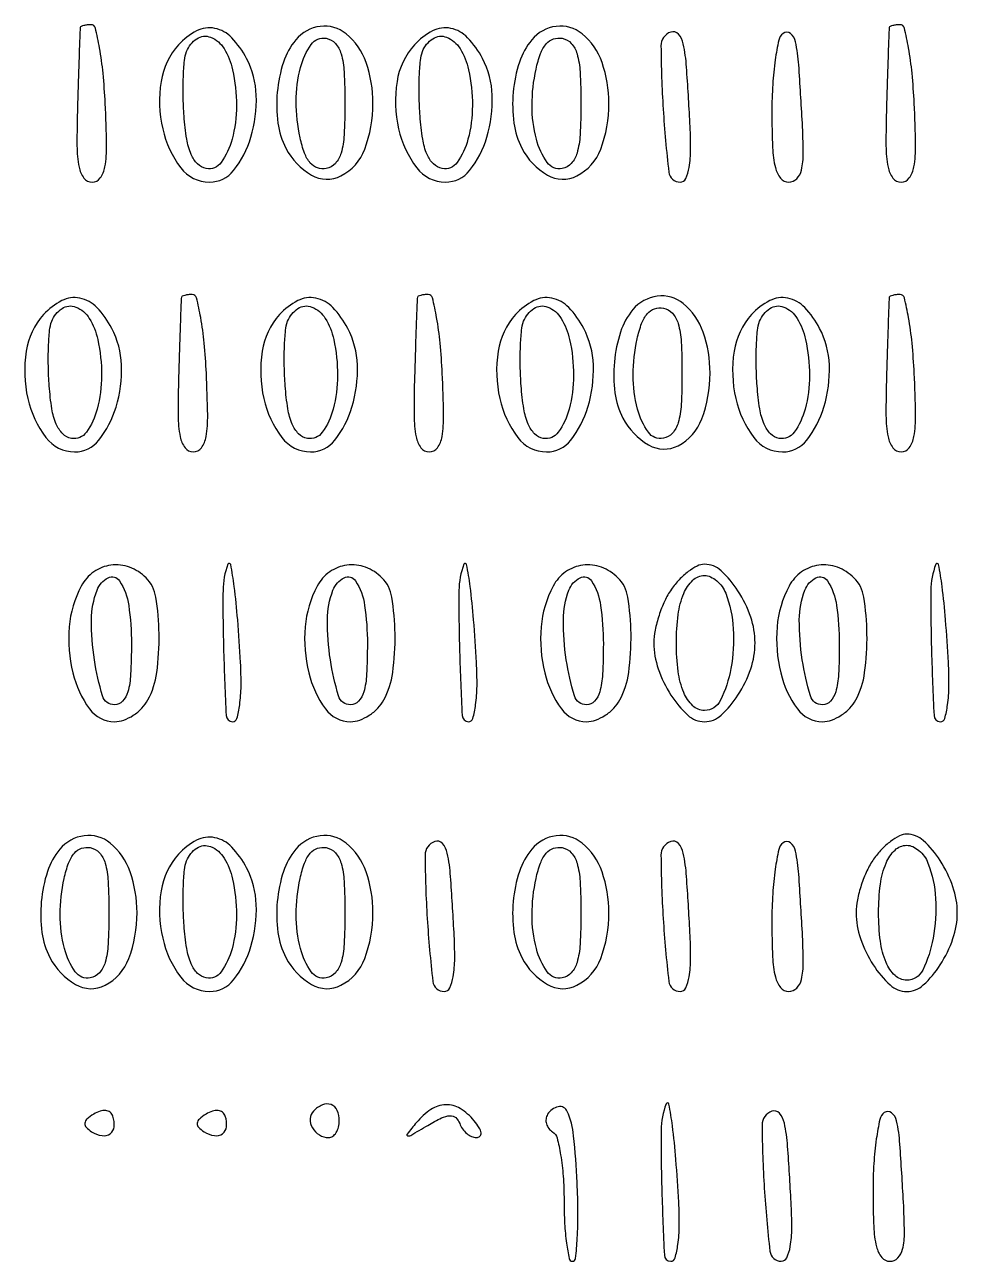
# Model space of a CAD drawing. Extents: x 3 to 461, y 1 to 447.
# Drawn here: x 260 to 343, y 241 to 351 of the extents above; entities that cross this region are included whole.
import ezdxf

# ---------------------------------------------------------------- set-up
doc = ezdxf.new("R2010")
doc.units = 0

msp = doc.modelspace()

# ---------------------------------------------------------------- linework, layer by layer
for points in [[(264.948969, 350.75, 0.041225), (264.925395, 350.552751, 0.000213), (264.854482, 348.590464, 0.000953), (264.778922, 346.355126, 0.000604), (264.698969, 343.749453, 0.008385), (264.654197, 340.223465, 0.046603), (264.837795, 338.340736, 0.113805), (265.271336, 337.361997, 0.235737), (266, 336.9972, 0.240193), (266.728644, 337.367617, 0.11645), (267.143782, 338.357314, 0.045576), (267.287215, 340.286166, 0.007631), (267.167941, 343.997747, 0.012277), (266.97449, 346.682188, 0.020043), (266.663779, 348.943088, 0.014965), (266.294937, 350.703073, 0.34652), (265.917941, 351, 0.025607), (265.562603, 350.98179, 0.037541), (265.254655, 350.926562, 0.042043), (265.026543, 350.846759, 0.241769)], [(336.948969, 350.75, 0.041225), (336.925395, 350.552751, 0.000213), (336.854482, 348.590464, 0.000953), (336.778922, 346.355126, 0.000604), (336.698969, 343.749453, 0.008385), (336.654197, 340.223465, 0.046603), (336.837795, 338.340736, 0.113805), (337.271336, 337.361997, 0.235737), (338, 336.9972, 0.240193), (338.728644, 337.367617, 0.11645), (339.143782, 338.357314, 0.045576), (339.287215, 340.286166, 0.007631), (339.167941, 343.997747, 0.012277), (338.97449, 346.682188, 0.020043), (338.663779, 348.943088, 0.014965), (338.294937, 350.703073, 0.34652), (337.917941, 351, 0.025607), (337.562603, 350.98179, 0.037541), (337.254655, 350.926562, 0.042043), (337.026543, 350.846759, 0.241769)], [(273.688493, 349.208283, 0.146573), (272.136518, 345.949737, 0.094226), (272.281883, 341.735413, 0.106996), (273.895251, 338.268519, 0.234686), (276.448984, 337, 0.229487), (278.59742, 338.040897, 0.094441), (280.130897, 340.98537, 0.08186), (280.613628, 344.722252, 0.112064), (279.750737, 347.991142, 0.070025), (278.423297, 349.846215, 0.154137), (276.912836, 350.679258, 0.170459), (275.30555, 350.453521, 0.089746)], [(278.5, 347, -0.054125), (278.846857, 343.802643, -0.06511), (278.454802, 340.806647, -0.088961), (277.488179, 338.740628, -0.293799), (276.158318, 338.202959, -0.150415), (275.3844, 338.611687, -0.097019), (274.813491, 339.459076, -0.060694), (274.421332, 340.832132, -0.021306), (274.186912, 342.873031, -0.013057), (274.106103, 344.642233, -0.014399), (274.121982, 346.356317, -0.013886), (274.218065, 347.813788, -0.068308), (274.405527, 348.614404, -0.156254), (275.323686, 349.758186, -0.244706), (276.551104, 349.886804, -0.164407), (277.752888, 348.871529, -0.081989)], [(284.128383, 349.654692, 0.094502), (283.029005, 347.662605, 0.056296), (282.480181, 345.001153, 0.055896), (282.537255, 342.255785, 0.087426), (283.249263, 340.008858, 0.141095), (285.527863, 337.619235, 0.256504), (288.150066, 337.549324, 0.186428), (290.262851, 339.926188, 0.089745), (291, 344, 0.083882), (290.383884, 347.646661, 0.137736), (288.606715, 350.197571, 0.207897), (286.303572, 350.856354, 0.188878)], [(288.5, 344, -0.012749), (288.428621, 341.201057, -0.057027), (288.159655, 339.585016, -0.114121), (287.64899, 338.663679, -0.163219), (286.841682, 338.208027, -0.130598), (286.06031, 338.262399, -0.134895), (285.420073, 338.69794, -0.089246), (284.910571, 339.573055, -0.033266), (284.512227, 340.944332, -0.053417), (284.157413, 344.172515, -0.065138), (284.543156, 347.185079, -0.089595), (285.507853, 349.254832, -0.294654), (286.841682, 349.791973, -0.163219), (287.64899, 349.336321, -0.114121), (288.159655, 348.414984, -0.057027), (288.428621, 346.798943, -0.012749)], [(294.688493, 349.208283, 0.146573), (293.136518, 345.949737, 0.094226), (293.281883, 341.735413, 0.106996), (294.895251, 338.268519, 0.234686), (297.448984, 337, 0.229487), (299.59742, 338.040897, 0.094441), (301.130897, 340.98537, 0.08186), (301.613628, 344.722252, 0.112064), (300.750737, 347.991142, 0.070025), (299.423297, 349.846215, 0.154137), (297.912836, 350.679258, 0.170459), (296.30555, 350.453521, 0.089746)], [(299.5, 347, -0.054125), (299.846857, 343.802643, -0.06511), (299.454802, 340.806647, -0.088961), (298.488179, 338.740628, -0.293799), (297.158318, 338.202959, -0.150415), (296.3844, 338.611687, -0.097019), (295.813491, 339.459076, -0.060694), (295.421332, 340.832132, -0.021306), (295.186912, 342.873031, -0.013057), (295.106103, 344.642233, -0.014399), (295.121982, 346.356317, -0.013886), (295.218065, 347.813788, -0.068308), (295.405527, 348.614404, -0.156254), (296.323686, 349.758186, -0.244706), (297.551104, 349.886804, -0.164407), (298.752888, 348.871529, -0.081989)], [(305.128383, 349.654692, 0.094502), (304.029005, 347.662605, 0.056296), (303.480181, 345.001153, 0.055896), (303.537255, 342.255785, 0.087426), (304.249263, 340.008858, 0.141095), (306.527863, 337.619235, 0.256504), (309.150066, 337.549324, 0.186428), (311.262851, 339.926188, 0.089745), (312, 344, 0.083882), (311.383884, 347.646661, 0.137736), (309.606715, 350.197571, 0.207897), (307.303572, 350.856354, 0.188878)], [(309.5, 344, -0.012749), (309.428621, 341.201057, -0.057027), (309.159655, 339.585016, -0.114121), (308.64899, 338.663679, -0.163219), (307.841682, 338.208027, -0.294654), (306.507853, 338.745168, -0.089595), (305.543156, 340.814921, -0.065138), (305.157413, 343.827485, -0.053417), (305.512227, 347.055668, -0.033266), (305.910571, 348.426945, -0.089246), (306.420073, 349.30206, -0.134895), (307.06031, 349.737601, -0.130598), (307.841682, 349.791973, -0.163219), (308.64899, 349.336321, -0.114121), (309.159655, 348.414984, -0.057027), (309.428621, 346.798943, -0.012749)], [(317.5, 350.346807, 0.322756), (316.629225, 349.118613, 0.013709), (316.826833, 343.488755, 0.013518), (317.329002, 337.895218, 0.380316), (318.335327, 336.999378, 0.293132), (318.829433, 337.315913, 0.066457), (319.135998, 338.313894, 0.040687), (319.271923, 339.928477, 0.014401), (319.211239, 342.249378, 0.003469), (318.902462, 347.233127, 0.034877), (318.614867, 349.295715, 0.129863), (318.175309, 350.168494, 0.302673)], [(327.5, 350.224355, 0.184699), (327.107947, 349.624161, 0.017745), (326.79375, 347.876306, 0.020716), (326.572865, 345.69568, 0.014882), (326.5, 343.248177, 0.009975), (326.56348, 340.066693, 0.048945), (326.809934, 338.288372, 0.111046), (327.273479, 337.344973, 0.227219), (328, 336.997555, 0.202174), (328.708203, 337.296787, 0.137198), (329.133048, 338.07564, 0.058818), (329.296213, 339.56433, 0.011652), (329.211239, 342.249378, 0.003302), (328.892537, 347.421329, 0.035821), (328.601458, 349.49047, 0.175802), (328.149353, 350.212521, 0.334226)], [(261.688493, 325.208283, 0.146573), (260.136518, 321.949737, 0.094226), (260.281883, 317.735413, 0.106996), (261.895251, 314.268519, 0.234686), (264.448984, 313, 0.229487), (266.59742, 314.040897, 0.094441), (268.130897, 316.98537, 0.08186), (268.613628, 320.722252, 0.112064), (267.750737, 323.991142, 0.070025), (266.423297, 325.846215, 0.154137), (264.912836, 326.679258, 0.170459), (263.30555, 326.453521, 0.089746)], [(273.948969, 326.75, 0.041225), (273.925395, 326.552751, 0.000213), (273.854482, 324.590464, 0.000953), (273.778922, 322.355126, 0.000604), (273.698969, 319.749453, 0.008385), (273.654197, 316.223465, 0.046603), (273.837795, 314.340736, 0.113805), (274.271336, 313.361997, 0.235737), (275, 312.9972, 0.240193), (275.728644, 313.367617, 0.11645), (276.143782, 314.357314, 0.045576), (276.287215, 316.286166, 0.007631), (276.167941, 319.997747, 0.012277), (275.97449, 322.682188, 0.020043), (275.663779, 324.943088, 0.014965), (275.294937, 326.703073, 0.34652), (274.917941, 327, 0.025607), (274.562603, 326.98179, 0.037541), (274.254655, 326.926562, 0.042043), (274.026543, 326.846759, 0.241769)], [(282.688493, 325.208283, 0.146573), (281.136518, 321.949737, 0.094226), (281.281883, 317.735413, 0.106996), (282.895251, 314.268519, 0.234686), (285.448984, 313, 0.229487), (287.59742, 314.040897, 0.094441), (289.130897, 316.98537, 0.08186), (289.613628, 320.722252, 0.112064), (288.750737, 323.991142, 0.070025), (287.423297, 325.846215, 0.154137), (285.912836, 326.679258, 0.170459), (284.30555, 326.453521, 0.089746)], [(294.948969, 326.75, 0.041225), (294.925395, 326.552751, 0.000213), (294.854482, 324.590464, 0.000953), (294.778922, 322.355126, 0.000604), (294.698969, 319.749453, 0.008385), (294.654197, 316.223465, 0.046603), (294.837795, 314.340736, 0.113805), (295.271336, 313.361997, 0.235737), (296, 312.9972, 0.240193), (296.728644, 313.367617, 0.11645), (297.143782, 314.357314, 0.045576), (297.287215, 316.286166, 0.007631), (297.167941, 319.997747, 0.012277), (296.97449, 322.682188, 0.020043), (296.663779, 324.943088, 0.014965), (296.294937, 326.703073, 0.34652), (295.917941, 327, 0.025607), (295.562603, 326.98179, 0.037541), (295.254655, 326.926562, 0.042043), (295.026543, 326.846759, 0.241769)], [(303.688493, 325.208283, 0.146573), (302.136518, 321.949737, 0.094226), (302.281883, 317.735413, 0.106996), (303.895251, 314.268519, 0.234686), (306.448984, 313, 0.229487), (308.59742, 314.040897, 0.094441), (310.130897, 316.98537, 0.08186), (310.613628, 320.722252, 0.112064), (309.750737, 323.991142, 0.070025), (308.423297, 325.846215, 0.154137), (306.912836, 326.679258, 0.170459), (305.30555, 326.453521, 0.089746)], [(314.128383, 325.654692, 0.094502), (313.029005, 323.662605, 0.056296), (312.480181, 321.001153, 0.055896), (312.537255, 318.255785, 0.087426), (313.249263, 316.008858, 0.141095), (315.527863, 313.619235, 0.256504), (318.150066, 313.549324, 0.186428), (320.262851, 315.926188, 0.089745), (321, 320, 0.083882), (320.383884, 323.646661, 0.137736), (318.606715, 326.197571, 0.207897), (316.303572, 326.856354, 0.188878)], [(324.688493, 325.208283, 0.146573), (323.136518, 321.949737, 0.094226), (323.281883, 317.735413, 0.106996), (324.895251, 314.268519, 0.234686), (327.448984, 313, 0.229487), (329.59742, 314.040897, 0.094441), (331.130897, 316.98537, 0.08186), (331.613628, 320.722252, 0.112064), (330.750737, 323.991142, 0.070025), (329.423297, 325.846215, 0.154137), (327.912836, 326.679258, 0.170459), (326.30555, 326.453521, 0.089746)], [(336.948969, 326.75, 0.041225), (336.925395, 326.552751, 0.000213), (336.854482, 324.590464, 0.000953), (336.778922, 322.355126, 0.000604), (336.698969, 319.749453, 0.008385), (336.654197, 316.223465, 0.046603), (336.837795, 314.340736, 0.113805), (337.271336, 313.361997, 0.235737), (338, 312.9972, 0.240193), (338.728644, 313.367617, 0.11645), (339.143782, 314.357314, 0.045576), (339.287215, 316.286166, 0.007631), (339.167941, 319.997747, 0.012277), (338.97449, 322.682188, 0.020043), (338.663779, 324.943088, 0.014965), (338.294937, 326.703073, 0.34652), (337.917941, 327, 0.025607), (337.562603, 326.98179, 0.037541), (337.254655, 326.926562, 0.042043), (337.026543, 326.846759, 0.241769)], [(266.5, 323, -0.054125), (266.846857, 319.802643, -0.06511), (266.454802, 316.806647, -0.088961), (265.488179, 314.740628, -0.293799), (264.158318, 314.202959, -0.150415), (263.3844, 314.611687, -0.097019), (262.813491, 315.459076, -0.060694), (262.421332, 316.832132, -0.021306), (262.186912, 318.873031, -0.013057), (262.106103, 320.642233, -0.014399), (262.121982, 322.356317, -0.013886), (262.218065, 323.813788, -0.068308), (262.405527, 324.614404, -0.156254), (263.323686, 325.758186, -0.244706), (264.551104, 325.886804, -0.164407), (265.752888, 324.871529, -0.081989)], [(287.5, 323, -0.054125), (287.846857, 319.802643, -0.06511), (287.454802, 316.806647, -0.088961), (286.488179, 314.740628, -0.293799), (285.158318, 314.202959, -0.150415), (284.3844, 314.611687, -0.097019), (283.813491, 315.459076, -0.060694), (283.421332, 316.832132, -0.021306), (283.186912, 318.873031, -0.013057), (283.106103, 320.642233, -0.014399), (283.121982, 322.356317, -0.013886), (283.218065, 323.813788, -0.068308), (283.405527, 324.614404, -0.156254), (284.323686, 325.758186, -0.244706), (285.551104, 325.886804, -0.164407), (286.752888, 324.871529, -0.081989)], [(308.5, 323, -0.054125), (308.846857, 319.802643, -0.06511), (308.454802, 316.806647, -0.088961), (307.488179, 314.740628, -0.293799), (306.158318, 314.202959, -0.150415), (305.3844, 314.611687, -0.097019), (304.813491, 315.459076, -0.060694), (304.421332, 316.832132, -0.021306), (304.186912, 318.873031, -0.013057), (304.106103, 320.642233, -0.014399), (304.121982, 322.356317, -0.013886), (304.218065, 323.813788, -0.068308), (304.405527, 324.614404, -0.156254), (305.323686, 325.758186, -0.244706), (306.551104, 325.886804, -0.164407), (307.752888, 324.871529, -0.081989)], [(318.5, 320, -0.012749), (318.428621, 317.201057, -0.057027), (318.159655, 315.585016, -0.114121), (317.64899, 314.663679, -0.163219), (316.841682, 314.208027, -0.294654), (315.507853, 314.745168, -0.089595), (314.543156, 316.814921, -0.065138), (314.157413, 319.827485, -0.053417), (314.512227, 323.055668, -0.033266), (314.910571, 324.426945, -0.089246), (315.420073, 325.30206, -0.134895), (316.06031, 325.737601, -0.130598), (316.841682, 325.791973, -0.163219), (317.64899, 325.336321, -0.114121), (318.159655, 324.414984, -0.057027), (318.428621, 322.798943, -0.012749)], [(329.5, 323, -0.054125), (329.846857, 319.802643, -0.06511), (329.454802, 316.806647, -0.088961), (328.488179, 314.740628, -0.293799), (327.158318, 314.202959, -0.150415), (326.3844, 314.611687, -0.097019), (325.813491, 315.459076, -0.060694), (325.421332, 316.832132, -0.021306), (325.186912, 318.873031, -0.013057), (325.106103, 320.642233, -0.014399), (325.121982, 322.356317, -0.013886), (325.218065, 323.813788, -0.068308), (325.405527, 324.614404, -0.156254), (326.323686, 325.758186, -0.244706), (327.551104, 325.886804, -0.164407), (328.752888, 324.871529, -0.081989)], [(265.035184, 301.065741, 0.102467), (263.961603, 297.430656, 0.081153), (264.285668, 293.336995, 0.096792), (265.767299, 290.139596, 0.240451), (268, 289, 0.087112), (268.814841, 289.14305, 0.057687), (269.666888, 289.568188, 0.056109), (270.425485, 290.194495, 0.069395), (270.964816, 290.934259, 0.089), (271.755213, 293.369292, 0.037893), (271.963495, 296.803088, 0.036114), (271.675941, 300.08613, 0.157748), (270.8, 301.8, 0.10819), (269.338635, 302.736392, 0.120833), (267.679399, 302.926055, 0.123406), (266.146845, 302.32765, 0.115908)], [(278.085151, 303, 0.087437), (277.651789, 300.669279, 0.009757), (277.706602, 295.246725, 0.004642), (277.928602, 289.543378, 0.400147), (278.5, 288.998831, 0.336411), (278.886905, 289.292325, 0.034554), (279.13417, 290.489231, 0.030884), (279.256808, 292.168701, 0.016523), (279.211239, 294.249378, 0.005952), (278.955966, 298.062615, 0.012309), (278.647873, 301.032599, 0.015502), (278.335815, 302.978859, 0.757581)], [(286.035184, 301.065741, 0.102467), (284.961603, 297.430656, 0.081153), (285.285668, 293.336995, 0.096792), (286.767299, 290.139596, 0.240451), (289, 289, 0.087112), (289.814841, 289.14305, 0.057687), (290.666888, 289.568188, 0.056109), (291.425485, 290.194495, 0.069395), (291.964816, 290.934259, 0.089), (292.755213, 293.369292, 0.037893), (292.963495, 296.803088, 0.036114), (292.675941, 300.08613, 0.157748), (291.8, 301.8, 0.10819), (290.338635, 302.736392, 0.120833), (288.679399, 302.926055, 0.123406), (287.146845, 302.32765, 0.115908)], [(299.085151, 303, 0.087437), (298.651789, 300.669279, 0.009757), (298.706602, 295.246725, 0.004642), (298.928602, 289.543378, 0.400147), (299.5, 288.998831, 0.336411), (299.886905, 289.292325, 0.034554), (300.13417, 290.489231, 0.030884), (300.256808, 292.168701, 0.016523), (300.211239, 294.249378, 0.005952), (299.955966, 298.062615, 0.012309), (299.647873, 301.032599, 0.015502), (299.335815, 302.978859, 0.757581)], [(307.035184, 301.065741, 0.102467), (305.961603, 297.430656, 0.081153), (306.285668, 293.336995, 0.096792), (307.767299, 290.139596, 0.240451), (310, 289, 0.087112), (310.814841, 289.14305, 0.057687), (311.666888, 289.568188, 0.056109), (312.425485, 290.194495, 0.069395), (312.964816, 290.934259, 0.089), (313.755213, 293.369292, 0.037893), (313.963495, 296.803088, 0.036114), (313.675941, 300.08613, 0.157748), (312.8, 301.8, 0.10819), (311.338635, 302.736392, 0.120833), (309.679399, 302.926055, 0.123406), (308.146845, 302.32765, 0.115908)], [(317.556704, 300.777494, 0.044665), (316.960362, 299.740155, 0.029378), (316.457282, 298.457321, 0.029541), (316.112573, 297.139961, 0.049256), (316, 296, 0.08296), (316.384051, 293.701247, 0.060137), (317.517914, 291.361199, 0.064438), (319.022747, 289.574726, 0.187674), (320.5, 289, 0.187674), (321.977253, 289.574726, 0.064438), (323.482086, 291.361199, 0.060137), (324.615949, 293.701247, 0.08296), (325, 296, 0.08296), (324.615949, 298.298753, 0.060137), (323.482086, 300.638801, 0.064438), (321.977253, 302.425274, 0.187674), (320.5, 303, 0.118749), (319.858798, 302.845537, 0.043522), (319.063438, 302.347139, 0.040112), (318.254788, 301.627905, 0.038184)], [(328.035184, 301.065741, 0.102467), (326.961603, 297.430656, 0.081153), (327.285668, 293.336995, 0.096792), (328.767299, 290.139596, 0.240451), (331, 289, 0.087112), (331.814841, 289.14305, 0.057687), (332.666888, 289.568188, 0.056109), (333.425485, 290.194495, 0.069395), (333.964816, 290.934259, 0.089), (334.755213, 293.369292, 0.037893), (334.963495, 296.803088, 0.036114), (334.675941, 300.08613, 0.157748), (333.8, 301.8, 0.10819), (332.338635, 302.736392, 0.120833), (330.679399, 302.926055, 0.123406), (329.146845, 302.32765, 0.115908)], [(341.085151, 303, 0.087437), (340.651789, 300.669279, 0.009757), (340.706602, 295.246725, 0.004642), (340.928602, 289.543378, 0.400147), (341.5, 288.998831, 0.336411), (341.886905, 289.292325, 0.034554), (342.13417, 290.489231, 0.030884), (342.256808, 292.168701, 0.016523), (342.211239, 294.249378, 0.005952), (341.955966, 298.062615, 0.012309), (341.647873, 301.032599, 0.015502), (341.335815, 302.978859, 0.757581)], [(269.5, 295.916667, -0.012409), (269.432981, 293.216686, -0.055186), (269.180769, 291.652778, -0.119089), (268.714204, 290.813188, -0.209622), (268, 290.5, -0.330718), (266.93144, 291.293583, -0.035307), (266.205859, 294.498684, -0.039267), (265.943035, 298.065474, -0.090614), (266.437438, 300.697562, -0.183417), (267.423445, 301.801104, -0.387822), (268.444309, 301.528284, -0.10731), (269.255965, 299.344995, -0.035546)], [(290.5, 295.916667, -0.012409), (290.432981, 293.216686, -0.055186), (290.180769, 291.652778, -0.119089), (289.714204, 290.813188, -0.209622), (289, 290.5, -0.330718), (287.93144, 291.293583, -0.035307), (287.205859, 294.498684, -0.039267), (286.943035, 298.065474, -0.090614), (287.437438, 300.697562, -0.183417), (288.423445, 301.801104, -0.387822), (289.444309, 301.528284, -0.10731), (290.255965, 299.344995, -0.035546)], [(311.5, 295.916667, -0.012409), (311.432981, 293.216686, -0.055186), (311.180769, 291.652778, -0.119089), (310.714204, 290.813188, -0.209622), (310, 290.5, -0.330718), (308.93144, 291.293583, -0.035307), (308.205859, 294.498684, -0.039267), (307.943035, 298.065474, -0.090614), (308.437438, 300.697562, -0.183417), (309.423445, 301.801104, -0.387822), (310.444309, 301.528284, -0.10731), (311.255965, 299.344995, -0.035546)], [(322.393011, 300.418213, -0.077848), (323.067957, 297.267426, -0.058914), (322.848321, 293.732228, -0.066921), (321.930747, 290.900765, -0.288574), (320.5, 290, -0.193661), (319.457969, 290.419329, -0.103071), (318.660311, 291.584745, -0.067458), (318.15885, 293.469182, -0.031352), (318, 296, -0.031352), (318.15885, 298.530818, -0.067458), (318.660311, 300.415255, -0.103071), (319.457969, 301.580671, -0.193661), (320.5, 302, -0.108103), (321.036953, 301.882535, -0.066431), (321.586556, 301.53535, -0.061865), (322.064978, 301.022986, -0.065386)], [(332.5, 295.916667, -0.012409), (332.432981, 293.216686, -0.055186), (332.180769, 291.652778, -0.119089), (331.714204, 290.813188, -0.209622), (331, 290.5, -0.330718), (329.93144, 291.293583, -0.035307), (329.205859, 294.498684, -0.039267), (328.943035, 298.065474, -0.090614), (329.437438, 300.697562, -0.183417), (330.423445, 301.801104, -0.387822), (331.444309, 301.528284, -0.10731), (332.255965, 299.344995, -0.035546)], [(263.128383, 277.654692, 0.094502), (262.029005, 275.662605, 0.056296), (261.480181, 273.001153, 0.055896), (261.537255, 270.255785, 0.087426), (262.249263, 268.008858, 0.141095), (264.527863, 265.619235, 0.256504), (267.150066, 265.549324, 0.186428), (269.262851, 267.926188, 0.089745), (270, 272, 0.083882), (269.383884, 275.646661, 0.137736), (267.606715, 278.197571, 0.207897), (265.303572, 278.856354, 0.188878)], [(273.688493, 277.208283, 0.146573), (272.136518, 273.949737, 0.094226), (272.281883, 269.735413, 0.106996), (273.895251, 266.268519, 0.234686), (276.448984, 265, 0.229487), (278.59742, 266.040897, 0.094441), (280.130897, 268.98537, 0.08186), (280.613628, 272.722252, 0.112064), (279.750737, 275.991142, 0.070025), (278.423297, 277.846215, 0.154137), (276.912836, 278.679258, 0.170459), (275.30555, 278.453521, 0.089746)], [(284.128383, 277.654692, 0.094502), (283.029005, 275.662605, 0.056296), (282.480181, 273.001153, 0.055896), (282.537255, 270.255785, 0.087426), (283.249263, 268.008858, 0.141095), (285.527863, 265.619235, 0.256504), (288.150066, 265.549324, 0.186428), (290.262851, 267.926188, 0.089745), (291, 272, 0.083882), (290.383884, 275.646661, 0.137736), (288.606715, 278.197571, 0.207897), (286.303572, 278.856354, 0.188878)], [(296.5, 278.346807, 0.322756), (295.629225, 277.118613, 0.013709), (295.826833, 271.488755, 0.013518), (296.329002, 265.895218, 0.380316), (297.335327, 264.999378, 0.293132), (297.829433, 265.315913, 0.066457), (298.135998, 266.313894, 0.040687), (298.271923, 267.928477, 0.014401), (298.211239, 270.249378, 0.003469), (297.902462, 275.233127, 0.034877), (297.614867, 277.295715, 0.129863), (297.175309, 278.168494, 0.302673)], [(305.128383, 277.654692, 0.094502), (304.029005, 275.662605, 0.056296), (303.480181, 273.001153, 0.055896), (303.537255, 270.255785, 0.087426), (304.249263, 268.008858, 0.141095), (306.527863, 265.619235, 0.256504), (309.150066, 265.549324, 0.186428), (311.262851, 267.926188, 0.089745), (312, 272, 0.083882), (311.383884, 275.646661, 0.137736), (309.606715, 278.197571, 0.207897), (307.303572, 278.856354, 0.188878)], [(317.5, 278.346807, 0.322756), (316.629225, 277.118613, 0.013709), (316.826833, 271.488755, 0.013518), (317.329002, 265.895218, 0.380316), (318.335327, 264.999378, 0.293132), (318.829433, 265.315913, 0.066457), (319.135998, 266.313894, 0.040687), (319.271923, 267.928477, 0.014401), (319.211239, 270.249378, 0.003469), (318.902462, 275.233127, 0.034877), (318.614867, 277.295715, 0.129863), (318.175309, 278.168494, 0.302673)], [(327.5, 278.224355, 0.184699), (327.107947, 277.624161, 0.017745), (326.79375, 275.876306, 0.020716), (326.572865, 273.69568, 0.014882), (326.5, 271.248177, 0.009975), (326.56348, 268.066693, 0.048945), (326.809934, 266.288372, 0.111046), (327.273479, 265.344973, 0.227219), (328, 264.997555, 0.202174), (328.708203, 265.296787, 0.137198), (329.133048, 266.07564, 0.058818), (329.296213, 267.56433, 0.011652), (329.211239, 270.249378, 0.003302), (328.892537, 275.421329, 0.035821), (328.601458, 277.49047, 0.175802), (328.149353, 278.212521, 0.334226)], [(335.556704, 276.777494, 0.044665), (334.960362, 275.740155, 0.029378), (334.457282, 274.457321, 0.029541), (334.112573, 273.139961, 0.049256), (334, 272, 0.08296), (334.384051, 269.701247, 0.060137), (335.517914, 267.361199, 0.064438), (337.022747, 265.574726, 0.187674), (338.5, 265, 0.187674), (339.977253, 265.574726, 0.064438), (341.482086, 267.361199, 0.060137), (342.615949, 269.701247, 0.08296), (343, 272, 0.08296), (342.615949, 274.298753, 0.060137), (341.482086, 276.638801, 0.064438), (339.977253, 278.425274, 0.187674), (338.5, 279, 0.118749), (337.858798, 278.845537, 0.043522), (337.063438, 278.347139, 0.040112), (336.254788, 277.627905, 0.038184)], [(267.5, 272, -0.012749), (267.428621, 269.201057, -0.057027), (267.159655, 267.585016, -0.114121), (266.64899, 266.663679, -0.163219), (265.841682, 266.208027, -0.294654), (264.507853, 266.745168, -0.089595), (263.543156, 268.814921, -0.065138), (263.157413, 271.827485, -0.053417), (263.512227, 275.055668, -0.033266), (263.910571, 276.426945, -0.089246), (264.420073, 277.30206, -0.134895), (265.06031, 277.737601, -0.130598), (265.841682, 277.791973, -0.163219), (266.64899, 277.336321, -0.114121), (267.159655, 276.414984, -0.057027), (267.428621, 274.798943, -0.012749)], [(278.5, 275, -0.054125), (278.846857, 271.802643, -0.06511), (278.454802, 268.806647, -0.088961), (277.488179, 266.740628, -0.293799), (276.158318, 266.202959, -0.150415), (275.3844, 266.611687, -0.097019), (274.813491, 267.459076, -0.060694), (274.421332, 268.832132, -0.021306), (274.186912, 270.873031, -0.013057), (274.106103, 272.642233, -0.014399), (274.121982, 274.356317, -0.013886), (274.218065, 275.813788, -0.068308), (274.405527, 276.614404, -0.156254), (275.323686, 277.758186, -0.244706), (276.551104, 277.886804, -0.164407), (277.752888, 276.871529, -0.081989)], [(288.5, 272, -0.012749), (288.428621, 269.201057, -0.057027), (288.159655, 267.585016, -0.114121), (287.64899, 266.663679, -0.163219), (286.841682, 266.208027, -0.294654), (285.507853, 266.745168, -0.089595), (284.543156, 268.814921, -0.065138), (284.157413, 271.827485, -0.053417), (284.512227, 275.055668, -0.033266), (284.910571, 276.426945, -0.089246), (285.420073, 277.30206, -0.134895), (286.06031, 277.737601, -0.130598), (286.841682, 277.791973, -0.163219), (287.64899, 277.336321, -0.114121), (288.159655, 276.414984, -0.057027), (288.428621, 274.798943, -0.012749)], [(309.5, 272, -0.012749), (309.428621, 269.201057, -0.057027), (309.159655, 267.585016, -0.114121), (308.64899, 266.663679, -0.163219), (307.841682, 266.208027, -0.294654), (306.507853, 266.745168, -0.089595), (305.543156, 268.814921, -0.065138), (305.157413, 271.827485, -0.053417), (305.512227, 275.055668, -0.033266), (305.910571, 276.426945, -0.089246), (306.420073, 277.30206, -0.134895), (307.06031, 277.737601, -0.130598), (307.841682, 277.791973, -0.163219), (308.64899, 277.336321, -0.114121), (309.159655, 276.414984, -0.057027), (309.428621, 274.798943, -0.012749)], [(340.393011, 276.418213, -0.077848), (341.067957, 273.267426, -0.058914), (340.848321, 269.732228, -0.066921), (339.930747, 266.900765, -0.288574), (338.5, 266, -0.193661), (337.457969, 266.419329, -0.103071), (336.660311, 267.584745, -0.067458), (336.15885, 269.469182, -0.031352), (336, 272, -0.031352), (336.15885, 274.530818, -0.067458), (336.660311, 276.415255, -0.103071), (337.457969, 277.580671, -0.193661), (338.5, 278, -0.108103), (339.036953, 277.882535, -0.066431), (339.586556, 277.53535, -0.061865), (340.064978, 277.022986, -0.065386)], [(266.143237, 254.092954, 0.040481), (265.545279, 253.650668, 0.186249), (265.348035, 253.276151, 0.226851), (265.4716, 252.915023, 0.060422), (265.959768, 252.524864, 0.095285), (266.88283, 252.173645, 0.203585), (267.612026, 252.342919, 0.21625), (267.967714, 252.971294, 0.105435), (267.854167, 253.905454, 0.142632), (267.610697, 254.250559, 0.141913), (267.219538, 254.411849, 0.10734), (266.71118, 254.358425, 0.059411)], [(276.143237, 254.092954, 0.040481), (275.545279, 253.650668, 0.186249), (275.348035, 253.276151, 0.226851), (275.4716, 252.915023, 0.060422), (275.959768, 252.524864, 0.095285), (276.88283, 252.173645, 0.203585), (277.612026, 252.342919, 0.21625), (277.967714, 252.971294, 0.105435), (277.854167, 253.905454, 0.142632), (277.610697, 254.250559, 0.141913), (277.219538, 254.411849, 0.10734), (276.71118, 254.358425, 0.059411)], [(285.693853, 254.36052, 0.191124), (285.401415, 253.683432, 0.139481), (285.603969, 252.880661, 0.123736), (286.230079, 252.235684, 0.139398), (287.059017, 252, 0.156819), (287.417907, 252.1154, 0.097386), (287.723586, 252.440625, 0.079459), (287.929934, 252.926402, 0.06085), (288, 253.5, 0.103624), (287.806289, 254.424643, 0.202875), (287.269246, 254.932483, 0.1934), (286.508765, 254.913511, 0.094876)], [(294.872445, 253.339345, 0.005335), (294.035173, 252.303948, 0.545348), (294.085182, 252.157567, 0.194426), (294.355925, 252.195997, 0.002466), (295.880653, 253.089345, -0.020023), (297.108486, 253.751978, -0.099881), (297.862047, 253.94901, -0.199862), (298.361161, 253.773642, -0.123354), (298.713987, 253.25, 0.067931), (298.964666, 252.772121, 0.063735), (299.338931, 252.367188, 0.068108), (299.774716, 252.093102, 0.10676), (300.205778, 252, 0.190254), (300.518042, 252.123281, 0.243419), (300.619997, 252.410393, 0.10688), (300.448246, 252.881953, 0.032634), (300, 253.5, 0.081229), (298.756776, 254.581561, 0.14735), (297.465986, 254.9267, 0.141139), (296.159815, 254.505781, 0.072116)], [(306.542705, 254.069098, 0.108373), (306.401101, 253.665803, 0.099685), (306.434921, 253.22714, 0.095498), (306.639411, 252.820631, 0.090427), (306.983688, 252.510081, -0.19309), (307.380814, 251.971927, -0.022087), (307.701458, 250.468186, -0.024094), (307.925893, 248.570804, -0.017392), (308, 246.440983, 0.012946), (308.054022, 244.354847, 0.021289), (308.220312, 242.597627, 0.016755), (308.454047, 241.239497, 0.354822), (308.75, 240.997747, 0.38533), (309.035956, 241.254991, 0.010745), (309.182145, 243.053068, 0.016728), (309.241329, 245.313038, 0.010029), (309.167941, 247.997747, 0.013845), (308.854557, 252.164167, 0.076487), (308.287887, 254.334096, 0.359967), (307.488394, 254.741846, 0.202136)], [(317.085151, 255, 0.087437), (316.651789, 252.669279, 0.009757), (316.706602, 247.246725, 0.004642), (316.928602, 241.543378, 0.400147), (317.5, 240.998831, 0.336411), (317.886905, 241.292325, 0.034554), (318.13417, 242.489231, 0.030884), (318.256808, 244.168701, 0.016523), (318.211239, 246.249378, 0.005952), (317.955966, 250.062615, 0.012309), (317.647873, 253.032599, 0.015502), (317.335815, 254.978859, 0.757581)], [(326.5, 254.346807, 0.322756), (325.629225, 253.118613, 0.013709), (325.826833, 247.488755, 0.013518), (326.329002, 241.895218, 0.380316), (327.335327, 240.999378, 0.293132), (327.829433, 241.315913, 0.066457), (328.135998, 242.313894, 0.040687), (328.271923, 243.928477, 0.014401), (328.211239, 246.249378, 0.003469), (327.902462, 251.233127, 0.034877), (327.614867, 253.295715, 0.129863), (327.175309, 254.168494, 0.302673)], [(336.5, 254.224355, 0.184699), (336.107947, 253.624161, 0.017745), (335.79375, 251.876306, 0.020716), (335.572865, 249.69568, 0.014882), (335.5, 247.248177, 0.009975), (335.56348, 244.066693, 0.048945), (335.809934, 242.288372, 0.111046), (336.273479, 241.344973, 0.227219), (337, 240.997555, 0.202174), (337.708203, 241.296787, 0.137198), (338.133048, 242.07564, 0.058818), (338.296213, 243.56433, 0.011652), (338.211239, 246.249378, 0.003302), (337.892537, 251.421329, 0.035821), (337.601458, 253.49047, 0.175802), (337.149353, 254.212521, 0.334226)]]:
    msp.add_lwpolyline(points, format="xyb", close=True)

doc.saveas('drawing.dxf')
